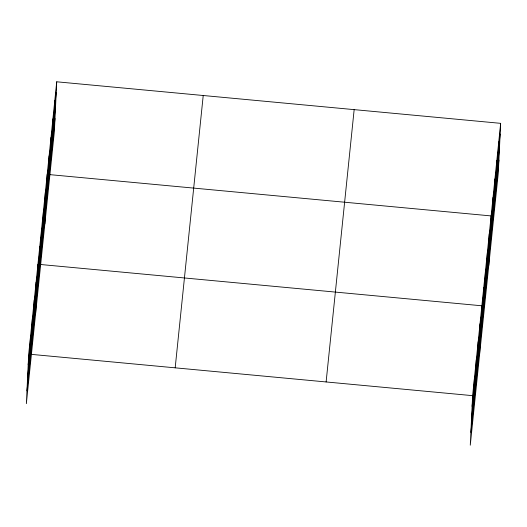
<?xml version="1.0" encoding="UTF-8"?>
<svg xmlns="http://www.w3.org/2000/svg" width="527" height="527" viewBox="0 0 527 527"><rect width="100%" height="100%" fill="white"/><g stroke="black" fill="none" stroke-linecap="round" stroke-linejoin="round"><path stroke-width="0.79" d="M30.032 346.819L30.54 336.147M31.883 328.841L32.391 318.176M33.735 310.871L34.235 300.199M35.586 292.9L36.086 282.228M35.605 313.796L37.937 264.258M39.288 256.952L39.788 246.28M41.139 238.975L41.64 228.31M42.99 221.004L43.491 210.332M44.841 203.033L45.342 192.362M44.854 223.929L47.193 174.391M48.596 166.539L49.097 155.873M50.506 148.021L51.007 137.349M52.41 129.504L52.911 118.832M54.314 110.986L54.821 100.314M56.725 81.797L54.393 131.342L26.35 403.662L28.689 354.124L56.725 81.797L500.65 123.338L498.311 172.876L470.275 445.203L472.607 395.658L500.65 123.338M473.957 388.353L474.458 377.688M475.809 370.382L476.309 359.71M477.66 352.411L478.16 341.74M479.511 334.434L480.011 323.762M479.524 355.336L481.862 305.792L40.355 264.482M483.213 298.486L483.714 287.821M485.064 280.516L485.565 269.844M486.915 262.545L487.416 251.873M488.76 244.568L489.267 233.896M488.779 265.47L491.118 215.925L49.61 174.615M492.521 208.079L493.022 197.408M494.425 189.562L494.932 178.89M496.335 171.044L496.836 160.373M498.239 152.52L498.746 141.855M28.181 364.789L56.224 92.469M27.575 377.622L55.618 105.295M26.956 390.836L54.992 118.516M175.181 367.826L203.224 95.506M326.114 381.95L354.157 109.629M472.106 406.33L500.149 134.003M471.5 419.156L499.543 146.835M470.881 432.371L498.917 160.05M31.1 354.348L472.607 395.658"/></g></svg>
